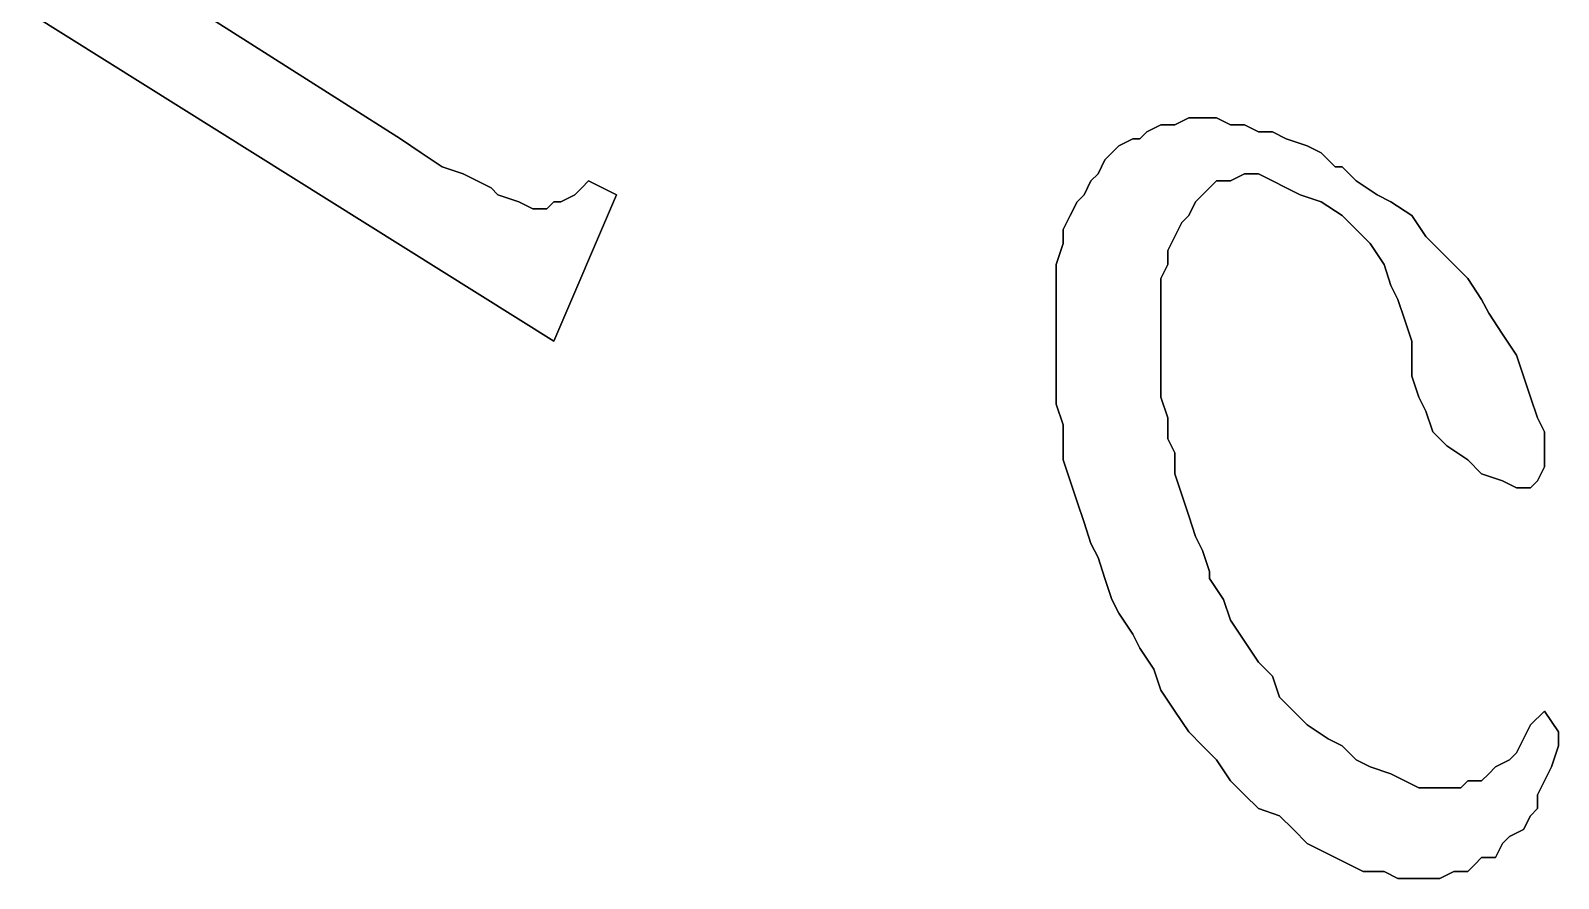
# Model space of a CAD drawing. Header units: inches. Extents: x -1482 to -895, y -39 to 122.
# Drawn here: x -1040.7902 to -1040.6138, y 22.2545 to 22.3524 of the extents above; entities that cross this region are included whole.
import ezdxf

# ---------------------------------------------------------------- set-up
doc = ezdxf.new("R2010")
doc.units = ezdxf.units.IN
doc.header["$MEASUREMENT"] = 0

msp = doc.modelspace()

# ---------------------------------------------------------------- linework, layer by layer
for p, q in [((-1040.77412, 22.35679), (-1040.74754, 22.33988)), ((-1040.74754, 22.33988), (-1040.77412, 22.35679)), ((-1040.72982, 22.31652), (-1040.79023, 22.35437)), ((-1040.79023, 22.35437), (-1040.72982, 22.31652)), ((-1040.66137, 22.34068), (-1040.66217, 22.33988)), ((-1040.66217, 22.33988), (-1040.66137, 22.34068)), ((-1040.66137, 22.34068), (-1040.66217, 22.33988)), ((-1040.65975, 22.34149), (-1040.66137, 22.34068)), ((-1040.66137, 22.34068), (-1040.65975, 22.34149)), ((-1040.65975, 22.34149), (-1040.66137, 22.34068)), ((-1040.65814, 22.34149), (-1040.65975, 22.34149)), ((-1040.65975, 22.34149), (-1040.65814, 22.34149)), ((-1040.65814, 22.34149), (-1040.65975, 22.34149)), ((-1040.65653, 22.34229), (-1040.65814, 22.34149)), ((-1040.65814, 22.34149), (-1040.65653, 22.34229)), ((-1040.65653, 22.34229), (-1040.65814, 22.34149)), ((-1040.65492, 22.34229), (-1040.65653, 22.34229)), ((-1040.65653, 22.34229), (-1040.65492, 22.34229)), ((-1040.65492, 22.34229), (-1040.65653, 22.34229)), ((-1040.65331, 22.34229), (-1040.65492, 22.34229)), ((-1040.65492, 22.34229), (-1040.65331, 22.34229)), ((-1040.65331, 22.34229), (-1040.65492, 22.34229)), ((-1040.6517, 22.34149), (-1040.65331, 22.34229)), ((-1040.65331, 22.34229), (-1040.6517, 22.34149)), ((-1040.6517, 22.34149), (-1040.65331, 22.34229)), ((-1040.65009, 22.34149), (-1040.6517, 22.34149)), ((-1040.6517, 22.34149), (-1040.65009, 22.34149)), ((-1040.65009, 22.34149), (-1040.6517, 22.34149)), ((-1040.64848, 22.34068), (-1040.65009, 22.34149)), ((-1040.65009, 22.34149), (-1040.64848, 22.34068)), ((-1040.64848, 22.34068), (-1040.65009, 22.34149)), ((-1040.64687, 22.34068), (-1040.64848, 22.34068)), ((-1040.64848, 22.34068), (-1040.64687, 22.34068)), ((-1040.64687, 22.34068), (-1040.64848, 22.34068)), ((-1040.64526, 22.33988), (-1040.64687, 22.34068)), ((-1040.64687, 22.34068), (-1040.64526, 22.33988)), ((-1040.64526, 22.33988), (-1040.64687, 22.34068)), ((-1040.74513, 22.33826), (-1040.74754, 22.33988)), ((-1040.74754, 22.33988), (-1040.74513, 22.33826)), ((-1040.74513, 22.33826), (-1040.74754, 22.33988)), ((-1040.66459, 22.33907), (-1040.66539, 22.33826)), ((-1040.66539, 22.33826), (-1040.66459, 22.33907)), ((-1040.66459, 22.33907), (-1040.66539, 22.33826)), ((-1040.66298, 22.33988), (-1040.66459, 22.33907)), ((-1040.66459, 22.33907), (-1040.66298, 22.33988)), ((-1040.66298, 22.33988), (-1040.66459, 22.33907)), ((-1040.66217, 22.33988), (-1040.66298, 22.33988)), ((-1040.66298, 22.33988), (-1040.66217, 22.33988)), ((-1040.66217, 22.33988), (-1040.66298, 22.33988)), ((-1040.64284, 22.33907), (-1040.64526, 22.33988)), ((-1040.64526, 22.33988), (-1040.64284, 22.33907)), ((-1040.64284, 22.33907), (-1040.64526, 22.33988)), ((-1040.64123, 22.33826), (-1040.64284, 22.33907)), ((-1040.64284, 22.33907), (-1040.64123, 22.33826)), ((-1040.64123, 22.33826), (-1040.64284, 22.33907)), ((-1040.74271, 22.33665), (-1040.74513, 22.33826)), ((-1040.74513, 22.33826), (-1040.74271, 22.33665)), ((-1040.74271, 22.33665), (-1040.74513, 22.33826)), ((-1040.6662, 22.33746), (-1040.667, 22.33585)), ((-1040.667, 22.33585), (-1040.6662, 22.33746)), ((-1040.6662, 22.33746), (-1040.667, 22.33585)), ((-1040.66539, 22.33826), (-1040.6662, 22.33746)), ((-1040.6662, 22.33746), (-1040.66539, 22.33826)), ((-1040.66539, 22.33826), (-1040.6662, 22.33746)), ((-1040.63962, 22.33665), (-1040.64123, 22.33826)), ((-1040.64123, 22.33826), (-1040.63962, 22.33665)), ((-1040.63962, 22.33665), (-1040.64123, 22.33826)), ((-1040.74029, 22.33585), (-1040.74271, 22.33665)), ((-1040.74271, 22.33665), (-1040.74029, 22.33585)), ((-1040.74029, 22.33585), (-1040.74271, 22.33665)), ((-1040.73868, 22.33504), (-1040.74029, 22.33585)), ((-1040.74029, 22.33585), (-1040.73868, 22.33504)), ((-1040.73868, 22.33504), (-1040.74029, 22.33585)), ((-1040.667, 22.33585), (-1040.66781, 22.33504)), ((-1040.66781, 22.33504), (-1040.667, 22.33585)), ((-1040.667, 22.33585), (-1040.66781, 22.33504)), ((-1040.6517, 22.33504), (-1040.65009, 22.33585)), ((-1040.65009, 22.33585), (-1040.6517, 22.33504)), ((-1040.6517, 22.33504), (-1040.65009, 22.33585)), ((-1040.65009, 22.33585), (-1040.64848, 22.33585)), ((-1040.64848, 22.33585), (-1040.65009, 22.33585)), ((-1040.65009, 22.33585), (-1040.64848, 22.33585)), ((-1040.64848, 22.33585), (-1040.64687, 22.33504)), ((-1040.64687, 22.33504), (-1040.64848, 22.33585)), ((-1040.64848, 22.33585), (-1040.64687, 22.33504)), ((-1040.63881, 22.33665), (-1040.63962, 22.33665)), ((-1040.63962, 22.33665), (-1040.63881, 22.33665)), ((-1040.63881, 22.33665), (-1040.63962, 22.33665)), ((-1040.6372, 22.33504), (-1040.63881, 22.33665)), ((-1040.63881, 22.33665), (-1040.6372, 22.33504)), ((-1040.6372, 22.33504), (-1040.63881, 22.33665)), ((-1040.73707, 22.33424), (-1040.73868, 22.33504)), ((-1040.73868, 22.33504), (-1040.73707, 22.33424)), ((-1040.73707, 22.33424), (-1040.73868, 22.33504)), ((-1040.73627, 22.33343), (-1040.73707, 22.33424)), ((-1040.73707, 22.33424), (-1040.73627, 22.33343)), ((-1040.73627, 22.33343), (-1040.73707, 22.33424)), ((-1040.7266, 22.33424), (-1040.72741, 22.33343)), ((-1040.72741, 22.33343), (-1040.7266, 22.33424)), ((-1040.7266, 22.33424), (-1040.72741, 22.33343)), ((-1040.7258, 22.33504), (-1040.7266, 22.33424)), ((-1040.7266, 22.33424), (-1040.7258, 22.33504)), ((-1040.7258, 22.33504), (-1040.7266, 22.33424)), ((-1040.72258, 22.33343), (-1040.7258, 22.33504)), ((-1040.7258, 22.33504), (-1040.72258, 22.33343)), ((-1040.72258, 22.33343), (-1040.7258, 22.33504)), ((-1040.66781, 22.33504), (-1040.66861, 22.33343)), ((-1040.66861, 22.33343), (-1040.66781, 22.33504)), ((-1040.66781, 22.33504), (-1040.66861, 22.33343)), ((-1040.65492, 22.33343), (-1040.65412, 22.33424)), ((-1040.65412, 22.33424), (-1040.65492, 22.33343)), ((-1040.65492, 22.33343), (-1040.65412, 22.33424)), ((-1040.65412, 22.33424), (-1040.65331, 22.33504)), ((-1040.65331, 22.33504), (-1040.65412, 22.33424)), ((-1040.65412, 22.33424), (-1040.65331, 22.33504)), ((-1040.65331, 22.33504), (-1040.6517, 22.33504)), ((-1040.6517, 22.33504), (-1040.65331, 22.33504)), ((-1040.65331, 22.33504), (-1040.6517, 22.33504)), ((-1040.64687, 22.33504), (-1040.64526, 22.33424)), ((-1040.64526, 22.33424), (-1040.64687, 22.33504)), ((-1040.64687, 22.33504), (-1040.64526, 22.33424)), ((-1040.64526, 22.33424), (-1040.64365, 22.33343)), ((-1040.64365, 22.33343), (-1040.64526, 22.33424)), ((-1040.64526, 22.33424), (-1040.64365, 22.33343)), ((-1040.63479, 22.33343), (-1040.6372, 22.33504)), ((-1040.6372, 22.33504), (-1040.63479, 22.33343)), ((-1040.63479, 22.33343), (-1040.6372, 22.33504)), ((-1040.73627, 22.33343), (-1040.73627, 22.33343)), ((-1040.73385, 22.33263), (-1040.73627, 22.33343)), ((-1040.73627, 22.33343), (-1040.73385, 22.33263)), ((-1040.73385, 22.33263), (-1040.73627, 22.33343)), ((-1040.73224, 22.33182), (-1040.73385, 22.33263)), ((-1040.73385, 22.33263), (-1040.73224, 22.33182)), ((-1040.73224, 22.33182), (-1040.73385, 22.33263)), ((-1040.73063, 22.33182), (-1040.73224, 22.33182)), ((-1040.73224, 22.33182), (-1040.73063, 22.33182)), ((-1040.73063, 22.33182), (-1040.73224, 22.33182)), ((-1040.72982, 22.33263), (-1040.73063, 22.33182)), ((-1040.73063, 22.33182), (-1040.72982, 22.33263)), ((-1040.72982, 22.33263), (-1040.73063, 22.33182)), ((-1040.72982, 22.31652), (-1040.72258, 22.33343)), ((-1040.72258, 22.33343), (-1040.72982, 22.31652)), ((-1040.72902, 22.33263), (-1040.72982, 22.33263)), ((-1040.72982, 22.33263), (-1040.72902, 22.33263)), ((-1040.72902, 22.33263), (-1040.72982, 22.33263)), ((-1040.72741, 22.33343), (-1040.72902, 22.33263)), ((-1040.72902, 22.33263), (-1040.72741, 22.33343)), ((-1040.72741, 22.33343), (-1040.72902, 22.33263)), ((-1040.72258, 22.33343), (-1040.72258, 22.33343)), ((-1040.66942, 22.33263), (-1040.67022, 22.33102)), ((-1040.67022, 22.33102), (-1040.66942, 22.33263)), ((-1040.66942, 22.33263), (-1040.67022, 22.33102)), ((-1040.66861, 22.33343), (-1040.66942, 22.33263)), ((-1040.66942, 22.33263), (-1040.66861, 22.33343)), ((-1040.66861, 22.33343), (-1040.66942, 22.33263)), ((-1040.65653, 22.33102), (-1040.65573, 22.33263)), ((-1040.65573, 22.33263), (-1040.65653, 22.33102)), ((-1040.65653, 22.33102), (-1040.65573, 22.33263)), ((-1040.65573, 22.33263), (-1040.65492, 22.33343)), ((-1040.65492, 22.33343), (-1040.65573, 22.33263)), ((-1040.65573, 22.33263), (-1040.65492, 22.33343)), ((-1040.64365, 22.33343), (-1040.64123, 22.33263)), ((-1040.64123, 22.33263), (-1040.64365, 22.33343)), ((-1040.64365, 22.33343), (-1040.64123, 22.33263)), ((-1040.64123, 22.33263), (-1040.63881, 22.33102)), ((-1040.63881, 22.33102), (-1040.64123, 22.33263)), ((-1040.64123, 22.33263), (-1040.63881, 22.33102)), ((-1040.64123, 22.33263), (-1040.64123, 22.33263)), ((-1040.63318, 22.33263), (-1040.63479, 22.33343)), ((-1040.63479, 22.33343), (-1040.63318, 22.33263)), ((-1040.63318, 22.33263), (-1040.63479, 22.33343)), ((-1040.63076, 22.33102), (-1040.63318, 22.33263)), ((-1040.63318, 22.33263), (-1040.63076, 22.33102)), ((-1040.63076, 22.33102), (-1040.63318, 22.33263)), ((-1040.67022, 22.33102), (-1040.67103, 22.32941)), ((-1040.67103, 22.32941), (-1040.67022, 22.33102)), ((-1040.67022, 22.33102), (-1040.67103, 22.32941)), ((-1040.65814, 22.3286), (-1040.65734, 22.33021)), ((-1040.65734, 22.33021), (-1040.65814, 22.3286)), ((-1040.65814, 22.3286), (-1040.65734, 22.33021)), ((-1040.65734, 22.33021), (-1040.65653, 22.33102)), ((-1040.65653, 22.33102), (-1040.65734, 22.33021)), ((-1040.65734, 22.33021), (-1040.65653, 22.33102)), ((-1040.63881, 22.33102), (-1040.6372, 22.32941)), ((-1040.6372, 22.32941), (-1040.63881, 22.33102)), ((-1040.63881, 22.33102), (-1040.6372, 22.32941)), ((-1040.62915, 22.3286), (-1040.63076, 22.33102)), ((-1040.63076, 22.33102), (-1040.62915, 22.3286)), ((-1040.62915, 22.3286), (-1040.63076, 22.33102)), ((-1040.67103, 22.32941), (-1040.67103, 22.32779)), ((-1040.67103, 22.32779), (-1040.67103, 22.32941)), ((-1040.67103, 22.32941), (-1040.67103, 22.32779)), ((-1040.65895, 22.32699), (-1040.65814, 22.3286)), ((-1040.65814, 22.3286), (-1040.65895, 22.32699)), ((-1040.65895, 22.32699), (-1040.65814, 22.3286)), ((-1040.6372, 22.32941), (-1040.63559, 22.32779)), ((-1040.63559, 22.32779), (-1040.6372, 22.32941)), ((-1040.6372, 22.32941), (-1040.63559, 22.32779)), ((-1040.62754, 22.32699), (-1040.62915, 22.3286)), ((-1040.62915, 22.3286), (-1040.62754, 22.32699)), ((-1040.62754, 22.32699), (-1040.62915, 22.3286)), ((-1040.67103, 22.32779), (-1040.67184, 22.32538)), ((-1040.67184, 22.32538), (-1040.67103, 22.32779)), ((-1040.67103, 22.32779), (-1040.67184, 22.32538)), ((-1040.65895, 22.32538), (-1040.65895, 22.32699)), ((-1040.65895, 22.32699), (-1040.65895, 22.32538)), ((-1040.65895, 22.32538), (-1040.65895, 22.32699)), ((-1040.63559, 22.32779), (-1040.63398, 22.32538)), ((-1040.63398, 22.32538), (-1040.63559, 22.32779)), ((-1040.63559, 22.32779), (-1040.63398, 22.32538)), ((-1040.62593, 22.32538), (-1040.62754, 22.32699)), ((-1040.62754, 22.32699), (-1040.62593, 22.32538)), ((-1040.62593, 22.32538), (-1040.62754, 22.32699)), ((-1040.67184, 22.32538), (-1040.67184, 22.32377)), ((-1040.67184, 22.32377), (-1040.67184, 22.32538)), ((-1040.67184, 22.32538), (-1040.67184, 22.32377)), ((-1040.65975, 22.32377), (-1040.65895, 22.32538)), ((-1040.65895, 22.32538), (-1040.65975, 22.32377)), ((-1040.65975, 22.32377), (-1040.65895, 22.32538)), ((-1040.63398, 22.32538), (-1040.63318, 22.32296)), ((-1040.63318, 22.32296), (-1040.63398, 22.32538)), ((-1040.63398, 22.32538), (-1040.63318, 22.32296)), ((-1040.63398, 22.32538), (-1040.63398, 22.32538)), ((-1040.62432, 22.32377), (-1040.62593, 22.32538)), ((-1040.62593, 22.32538), (-1040.62432, 22.32377)), ((-1040.62432, 22.32377), (-1040.62593, 22.32538)), ((-1040.67184, 22.32377), (-1040.67184, 22.32216)), ((-1040.67184, 22.32216), (-1040.67184, 22.32377)), ((-1040.67184, 22.32377), (-1040.67184, 22.32216)), ((-1040.65975, 22.32135), (-1040.65975, 22.32377)), ((-1040.65975, 22.32377), (-1040.65975, 22.32135)), ((-1040.65975, 22.32135), (-1040.65975, 22.32377)), ((-1040.63318, 22.32296), (-1040.63237, 22.32135)), ((-1040.63237, 22.32135), (-1040.63318, 22.32296)), ((-1040.63318, 22.32296), (-1040.63237, 22.32135)), ((-1040.62271, 22.32135), (-1040.62432, 22.32377)), ((-1040.62432, 22.32377), (-1040.62271, 22.32135)), ((-1040.62271, 22.32135), (-1040.62432, 22.32377)), ((-1040.67184, 22.32216), (-1040.67184, 22.31974)), ((-1040.67184, 22.31974), (-1040.67184, 22.32216)), ((-1040.67184, 22.32216), (-1040.67184, 22.31974)), ((-1040.65975, 22.31974), (-1040.65975, 22.32135)), ((-1040.65975, 22.32135), (-1040.65975, 22.31974)), ((-1040.65975, 22.31974), (-1040.65975, 22.32135)), ((-1040.63237, 22.32135), (-1040.63157, 22.31894)), ((-1040.63157, 22.31894), (-1040.63237, 22.32135)), ((-1040.63237, 22.32135), (-1040.63157, 22.31894)), ((-1040.6219, 22.31974), (-1040.62271, 22.32135)), ((-1040.62271, 22.32135), (-1040.6219, 22.31974)), ((-1040.6219, 22.31974), (-1040.62271, 22.32135)), ((-1040.67184, 22.31974), (-1040.67184, 22.31732)), ((-1040.67184, 22.31732), (-1040.67184, 22.31974)), ((-1040.67184, 22.31974), (-1040.67184, 22.31732)), ((-1040.65975, 22.31732), (-1040.65975, 22.31974)), ((-1040.65975, 22.31974), (-1040.65975, 22.31732)), ((-1040.65975, 22.31732), (-1040.65975, 22.31974)), ((-1040.62029, 22.31732), (-1040.6219, 22.31974)), ((-1040.6219, 22.31974), (-1040.62029, 22.31732)), ((-1040.62029, 22.31732), (-1040.6219, 22.31974)), ((-1040.63157, 22.31894), (-1040.63076, 22.31652)), ((-1040.63076, 22.31652), (-1040.63157, 22.31894)), ((-1040.63157, 22.31894), (-1040.63076, 22.31652)), ((-1040.67184, 22.31732), (-1040.67184, 22.31652)), ((-1040.67184, 22.31652), (-1040.67184, 22.31732)), ((-1040.67184, 22.31732), (-1040.67184, 22.31652)), ((-1040.67184, 22.31652), (-1040.67184, 22.3141)), ((-1040.67184, 22.3141), (-1040.67184, 22.31652)), ((-1040.67184, 22.31652), (-1040.67184, 22.3141)), ((-1040.65975, 22.31652), (-1040.65975, 22.31732)), ((-1040.65975, 22.31732), (-1040.65975, 22.31652)), ((-1040.65975, 22.31652), (-1040.65975, 22.31732)), ((-1040.65975, 22.31491), (-1040.65975, 22.31652)), ((-1040.65975, 22.31652), (-1040.65975, 22.31491)), ((-1040.65975, 22.31491), (-1040.65975, 22.31652)), ((-1040.63076, 22.31652), (-1040.63076, 22.31491)), ((-1040.63076, 22.31491), (-1040.63076, 22.31652)), ((-1040.63076, 22.31652), (-1040.63076, 22.31491)), ((-1040.61868, 22.31491), (-1040.62029, 22.31732)), ((-1040.62029, 22.31732), (-1040.61868, 22.31491)), ((-1040.61868, 22.31491), (-1040.62029, 22.31732)), ((-1040.67184, 22.3141), (-1040.67184, 22.31169)), ((-1040.67184, 22.31169), (-1040.67184, 22.3141)), ((-1040.67184, 22.3141), (-1040.67184, 22.31169)), ((-1040.65975, 22.31249), (-1040.65975, 22.31491)), ((-1040.65975, 22.31491), (-1040.65975, 22.31249)), ((-1040.65975, 22.31249), (-1040.65975, 22.31491)), ((-1040.63076, 22.31491), (-1040.63076, 22.31249)), ((-1040.63076, 22.31249), (-1040.63076, 22.31491)), ((-1040.63076, 22.31491), (-1040.63076, 22.31249)), ((-1040.61787, 22.31249), (-1040.61868, 22.31491)), ((-1040.61868, 22.31491), (-1040.61787, 22.31249)), ((-1040.61787, 22.31249), (-1040.61868, 22.31491)), ((-1040.65975, 22.31008), (-1040.65975, 22.31249)), ((-1040.65975, 22.31249), (-1040.65975, 22.31008)), ((-1040.65975, 22.31008), (-1040.65975, 22.31249)), ((-1040.63076, 22.31249), (-1040.62995, 22.31008)), ((-1040.62995, 22.31008), (-1040.63076, 22.31249)), ((-1040.63076, 22.31249), (-1040.62995, 22.31008)), ((-1040.61707, 22.31008), (-1040.61787, 22.31249)), ((-1040.61787, 22.31249), (-1040.61707, 22.31008)), ((-1040.61707, 22.31008), (-1040.61787, 22.31249)), ((-1040.67184, 22.31169), (-1040.67184, 22.30927)), ((-1040.67184, 22.30927), (-1040.67184, 22.31169)), ((-1040.67184, 22.31169), (-1040.67184, 22.30927)), ((-1040.67184, 22.30927), (-1040.67103, 22.30685)), ((-1040.67103, 22.30685), (-1040.67184, 22.30927)), ((-1040.67184, 22.30927), (-1040.67103, 22.30685)), ((-1040.65895, 22.30766), (-1040.65975, 22.31008)), ((-1040.65975, 22.31008), (-1040.65895, 22.30766)), ((-1040.65895, 22.30766), (-1040.65975, 22.31008)), ((-1040.62995, 22.31008), (-1040.62915, 22.30846)), ((-1040.62915, 22.30846), (-1040.62995, 22.31008)), ((-1040.62995, 22.31008), (-1040.62915, 22.30846)), ((-1040.61626, 22.30766), (-1040.61707, 22.31008)), ((-1040.61707, 22.31008), (-1040.61626, 22.30766)), ((-1040.61626, 22.30766), (-1040.61707, 22.31008)), ((-1040.65895, 22.30524), (-1040.65895, 22.30766)), ((-1040.65895, 22.30766), (-1040.65895, 22.30524)), ((-1040.65895, 22.30524), (-1040.65895, 22.30766)), ((-1040.62915, 22.30846), (-1040.62834, 22.30605)), ((-1040.62834, 22.30605), (-1040.62915, 22.30846)), ((-1040.62915, 22.30846), (-1040.62834, 22.30605)), ((-1040.62915, 22.30846), (-1040.62915, 22.30846)), ((-1040.61546, 22.30605), (-1040.61626, 22.30766)), ((-1040.61626, 22.30766), (-1040.61546, 22.30605)), ((-1040.61546, 22.30605), (-1040.61626, 22.30766)), ((-1040.67103, 22.30685), (-1040.67103, 22.30444)), ((-1040.67103, 22.30444), (-1040.67103, 22.30685)), ((-1040.67103, 22.30685), (-1040.67103, 22.30444)), ((-1040.62834, 22.30605), (-1040.62673, 22.30444)), ((-1040.62673, 22.30444), (-1040.62834, 22.30605)), ((-1040.62834, 22.30605), (-1040.62673, 22.30444)), ((-1040.61546, 22.30444), (-1040.61546, 22.30605)), ((-1040.61546, 22.30605), (-1040.61546, 22.30444)), ((-1040.61546, 22.30444), (-1040.61546, 22.30605)), ((-1040.67103, 22.30444), (-1040.67103, 22.30283)), ((-1040.67103, 22.30283), (-1040.67103, 22.30444)), ((-1040.67103, 22.30444), (-1040.67103, 22.30283)), ((-1040.65814, 22.30363), (-1040.65895, 22.30524)), ((-1040.65895, 22.30524), (-1040.65814, 22.30363)), ((-1040.65814, 22.30363), (-1040.65895, 22.30524)), ((-1040.65814, 22.30122), (-1040.65814, 22.30363)), ((-1040.65814, 22.30363), (-1040.65814, 22.30122)), ((-1040.65814, 22.30122), (-1040.65814, 22.30363)), ((-1040.62673, 22.30444), (-1040.62432, 22.30283)), ((-1040.62432, 22.30283), (-1040.62673, 22.30444)), ((-1040.62673, 22.30444), (-1040.62432, 22.30283)), ((-1040.61546, 22.30363), (-1040.61546, 22.30444)), ((-1040.61546, 22.30444), (-1040.61546, 22.30363)), ((-1040.61546, 22.30363), (-1040.61546, 22.30444)), ((-1040.61546, 22.30202), (-1040.61546, 22.30363)), ((-1040.61546, 22.30363), (-1040.61546, 22.30202)), ((-1040.61546, 22.30202), (-1040.61546, 22.30363)), ((-1040.67103, 22.30283), (-1040.67022, 22.30041)), ((-1040.67022, 22.30041), (-1040.67103, 22.30283)), ((-1040.67103, 22.30283), (-1040.67022, 22.30041)), ((-1040.62432, 22.30283), (-1040.62271, 22.30122)), ((-1040.62271, 22.30122), (-1040.62432, 22.30283)), ((-1040.62432, 22.30283), (-1040.62271, 22.30122)), ((-1040.61626, 22.30041), (-1040.61546, 22.30202)), ((-1040.61546, 22.30202), (-1040.61626, 22.30041)), ((-1040.61626, 22.30041), (-1040.61546, 22.30202)), ((-1040.67022, 22.30041), (-1040.66942, 22.29799)), ((-1040.66942, 22.29799), (-1040.67022, 22.30041)), ((-1040.67022, 22.30041), (-1040.66942, 22.29799)), ((-1040.65734, 22.2988), (-1040.65814, 22.30122)), ((-1040.65814, 22.30122), (-1040.65734, 22.2988)), ((-1040.65734, 22.2988), (-1040.65814, 22.30122)), ((-1040.62271, 22.30122), (-1040.62029, 22.30041)), ((-1040.62029, 22.30041), (-1040.62271, 22.30122)), ((-1040.62271, 22.30122), (-1040.62029, 22.30041)), ((-1040.62271, 22.30122), (-1040.62271, 22.30122)), ((-1040.62029, 22.30041), (-1040.61868, 22.29961)), ((-1040.61868, 22.29961), (-1040.62029, 22.30041)), ((-1040.62029, 22.30041), (-1040.61868, 22.29961)), ((-1040.61707, 22.29961), (-1040.61626, 22.30041)), ((-1040.61626, 22.30041), (-1040.61707, 22.29961)), ((-1040.61707, 22.29961), (-1040.61626, 22.30041)), ((-1040.65653, 22.29638), (-1040.65734, 22.2988)), ((-1040.65734, 22.2988), (-1040.65653, 22.29638)), ((-1040.65653, 22.29638), (-1040.65734, 22.2988)), ((-1040.61868, 22.29961), (-1040.61707, 22.29961)), ((-1040.61707, 22.29961), (-1040.61868, 22.29961)), ((-1040.61868, 22.29961), (-1040.61707, 22.29961)), ((-1040.66942, 22.29799), (-1040.66861, 22.29558)), ((-1040.66861, 22.29558), (-1040.66942, 22.29799)), ((-1040.66942, 22.29799), (-1040.66861, 22.29558)), ((-1040.66861, 22.29558), (-1040.66781, 22.29316)), ((-1040.66781, 22.29316), (-1040.66861, 22.29558)), ((-1040.66861, 22.29558), (-1040.66781, 22.29316)), ((-1040.65573, 22.29397), (-1040.65653, 22.29638)), ((-1040.65653, 22.29638), (-1040.65573, 22.29397)), ((-1040.65573, 22.29397), (-1040.65653, 22.29638)), ((-1040.66781, 22.29316), (-1040.667, 22.29155)), ((-1040.667, 22.29155), (-1040.66781, 22.29316)), ((-1040.66781, 22.29316), (-1040.667, 22.29155)), ((-1040.65492, 22.29236), (-1040.65573, 22.29397)), ((-1040.65573, 22.29397), (-1040.65492, 22.29236)), ((-1040.65492, 22.29236), (-1040.65573, 22.29397)), ((-1040.667, 22.29155), (-1040.6662, 22.28914)), ((-1040.6662, 22.28914), (-1040.667, 22.29155)), ((-1040.667, 22.29155), (-1040.6662, 22.28914)), ((-1040.65412, 22.28994), (-1040.65492, 22.29236)), ((-1040.65492, 22.29236), (-1040.65412, 22.28994)), ((-1040.65412, 22.28994), (-1040.65492, 22.29236)), ((-1040.65412, 22.28914), (-1040.65412, 22.28994)), ((-1040.65412, 22.28994), (-1040.65412, 22.28914)), ((-1040.65412, 22.28914), (-1040.65412, 22.28994)), ((-1040.6662, 22.28914), (-1040.66539, 22.28672)), ((-1040.66539, 22.28672), (-1040.6662, 22.28914)), ((-1040.6662, 22.28914), (-1040.66539, 22.28672)), ((-1040.65251, 22.28672), (-1040.65412, 22.28914)), ((-1040.65412, 22.28914), (-1040.65251, 22.28672)), ((-1040.65251, 22.28672), (-1040.65412, 22.28914)), ((-1040.66539, 22.28672), (-1040.66459, 22.28511)), ((-1040.66459, 22.28511), (-1040.66539, 22.28672)), ((-1040.66539, 22.28672), (-1040.66459, 22.28511)), ((-1040.6517, 22.2843), (-1040.65251, 22.28672)), ((-1040.65251, 22.28672), (-1040.6517, 22.2843)), ((-1040.6517, 22.2843), (-1040.65251, 22.28672)), ((-1040.66459, 22.28511), (-1040.66298, 22.28269)), ((-1040.66298, 22.28269), (-1040.66459, 22.28511)), ((-1040.66459, 22.28511), (-1040.66298, 22.28269)), ((-1040.65009, 22.28189), (-1040.6517, 22.2843)), ((-1040.6517, 22.2843), (-1040.65009, 22.28189)), ((-1040.65009, 22.28189), (-1040.6517, 22.2843)), ((-1040.66298, 22.28269), (-1040.66217, 22.28108)), ((-1040.66217, 22.28108), (-1040.66298, 22.28269)), ((-1040.66298, 22.28269), (-1040.66217, 22.28108)), ((-1040.66217, 22.28108), (-1040.66056, 22.27867)), ((-1040.66056, 22.27867), (-1040.66217, 22.28108)), ((-1040.66217, 22.28108), (-1040.66056, 22.27867)), ((-1040.64848, 22.27947), (-1040.65009, 22.28189)), ((-1040.65009, 22.28189), (-1040.64848, 22.27947)), ((-1040.64848, 22.27947), (-1040.65009, 22.28189)), ((-1040.64687, 22.27786), (-1040.64848, 22.27947)), ((-1040.64848, 22.27947), (-1040.64687, 22.27786)), ((-1040.64687, 22.27786), (-1040.64848, 22.27947)), ((-1040.66056, 22.27867), (-1040.65975, 22.27625)), ((-1040.65975, 22.27625), (-1040.66056, 22.27867)), ((-1040.66056, 22.27867), (-1040.65975, 22.27625)), ((-1040.64606, 22.27544), (-1040.64687, 22.27786)), ((-1040.64687, 22.27786), (-1040.64606, 22.27544)), ((-1040.64606, 22.27544), (-1040.64687, 22.27786)), ((-1040.65975, 22.27625), (-1040.65814, 22.27383)), ((-1040.65814, 22.27383), (-1040.65975, 22.27625)), ((-1040.65975, 22.27625), (-1040.65814, 22.27383)), ((-1040.64445, 22.27383), (-1040.64606, 22.27544)), ((-1040.64606, 22.27544), (-1040.64445, 22.27383)), ((-1040.64445, 22.27383), (-1040.64606, 22.27544)), ((-1040.65814, 22.27383), (-1040.65653, 22.27142)), ((-1040.65653, 22.27142), (-1040.65814, 22.27383)), ((-1040.65814, 22.27383), (-1040.65653, 22.27142)), ((-1040.64284, 22.27222), (-1040.64445, 22.27383)), ((-1040.64445, 22.27383), (-1040.64284, 22.27222)), ((-1040.64284, 22.27222), (-1040.64445, 22.27383)), ((-1040.61546, 22.27383), (-1040.61707, 22.27222)), ((-1040.61707, 22.27222), (-1040.61546, 22.27383)), ((-1040.61546, 22.27383), (-1040.61707, 22.27222)), ((-1040.61546, 22.27383), (-1040.61546, 22.27383)), ((-1040.61385, 22.27142), (-1040.61546, 22.27383)), ((-1040.61546, 22.27383), (-1040.61385, 22.27142)), ((-1040.61385, 22.27142), (-1040.61546, 22.27383)), ((-1040.64042, 22.27061), (-1040.64284, 22.27222)), ((-1040.64284, 22.27222), (-1040.64042, 22.27061)), ((-1040.64042, 22.27061), (-1040.64284, 22.27222)), ((-1040.61707, 22.27222), (-1040.61787, 22.27061)), ((-1040.61787, 22.27061), (-1040.61707, 22.27222)), ((-1040.61707, 22.27222), (-1040.61787, 22.27061)), ((-1040.65653, 22.27142), (-1040.65492, 22.26981)), ((-1040.65492, 22.26981), (-1040.65653, 22.27142)), ((-1040.65653, 22.27142), (-1040.65492, 22.26981)), ((-1040.63881, 22.26981), (-1040.64042, 22.27061)), ((-1040.64042, 22.27061), (-1040.63881, 22.26981)), ((-1040.63881, 22.26981), (-1040.64042, 22.27061)), ((-1040.61787, 22.27061), (-1040.61868, 22.269)), ((-1040.61868, 22.269), (-1040.61787, 22.27061)), ((-1040.61787, 22.27061), (-1040.61868, 22.269)), ((-1040.61385, 22.27142), (-1040.61385, 22.26981)), ((-1040.61385, 22.26981), (-1040.61385, 22.27142)), ((-1040.61385, 22.27142), (-1040.61385, 22.27142)), ((-1040.65492, 22.26981), (-1040.65331, 22.26819)), ((-1040.65331, 22.26819), (-1040.65492, 22.26981)), ((-1040.65492, 22.26981), (-1040.65331, 22.26819)), ((-1040.6372, 22.26819), (-1040.63881, 22.26981)), ((-1040.63881, 22.26981), (-1040.6372, 22.26819)), ((-1040.6372, 22.26819), (-1040.63881, 22.26981)), ((-1040.61868, 22.269), (-1040.61948, 22.26819)), ((-1040.61948, 22.26819), (-1040.61868, 22.269)), ((-1040.61868, 22.269), (-1040.61948, 22.26819)), ((-1040.61465, 22.26739), (-1040.61385, 22.26981)), ((-1040.61385, 22.26981), (-1040.61465, 22.26739)), ((-1040.61465, 22.26739), (-1040.61385, 22.26981)), ((-1040.65331, 22.26819), (-1040.6517, 22.26578)), ((-1040.6517, 22.26578), (-1040.65331, 22.26819)), ((-1040.65331, 22.26819), (-1040.6517, 22.26578)), ((-1040.63559, 22.26739), (-1040.6372, 22.26819)), ((-1040.6372, 22.26819), (-1040.63559, 22.26739)), ((-1040.63559, 22.26739), (-1040.6372, 22.26819)), ((-1040.63318, 22.26658), (-1040.63559, 22.26739)), ((-1040.63559, 22.26739), (-1040.63318, 22.26658)), ((-1040.63318, 22.26658), (-1040.63559, 22.26739)), ((-1040.63157, 22.26578), (-1040.63318, 22.26658)), ((-1040.63318, 22.26658), (-1040.63157, 22.26578)), ((-1040.63157, 22.26578), (-1040.63318, 22.26658)), ((-1040.6219, 22.26658), (-1040.62271, 22.26578)), ((-1040.62271, 22.26578), (-1040.6219, 22.26658)), ((-1040.6219, 22.26658), (-1040.62271, 22.26578)), ((-1040.6211, 22.26739), (-1040.6219, 22.26658)), ((-1040.6219, 22.26658), (-1040.6211, 22.26739)), ((-1040.6211, 22.26739), (-1040.6219, 22.26658)), ((-1040.61948, 22.26819), (-1040.6211, 22.26739)), ((-1040.6211, 22.26739), (-1040.61948, 22.26819)), ((-1040.61948, 22.26819), (-1040.6211, 22.26739)), ((-1040.61546, 22.26578), (-1040.61465, 22.26739)), ((-1040.61465, 22.26739), (-1040.61546, 22.26578)), ((-1040.61546, 22.26578), (-1040.61465, 22.26739)), ((-1040.6517, 22.26578), (-1040.65009, 22.26417)), ((-1040.65009, 22.26417), (-1040.6517, 22.26578)), ((-1040.6517, 22.26578), (-1040.65009, 22.26417)), ((-1040.62995, 22.26497), (-1040.63157, 22.26578)), ((-1040.63157, 22.26578), (-1040.62995, 22.26497)), ((-1040.62995, 22.26497), (-1040.63157, 22.26578)), ((-1040.62834, 22.26497), (-1040.62995, 22.26497)), ((-1040.62995, 22.26497), (-1040.62834, 22.26497)), ((-1040.62834, 22.26497), (-1040.62995, 22.26497)), ((-1040.62673, 22.26497), (-1040.62834, 22.26497)), ((-1040.62834, 22.26497), (-1040.62673, 22.26497)), ((-1040.62673, 22.26497), (-1040.62834, 22.26497)), ((-1040.62512, 22.26497), (-1040.62673, 22.26497)), ((-1040.62673, 22.26497), (-1040.62512, 22.26497)), ((-1040.62512, 22.26497), (-1040.62673, 22.26497)), ((-1040.62432, 22.26578), (-1040.62512, 22.26497)), ((-1040.62512, 22.26497), (-1040.62432, 22.26578)), ((-1040.62432, 22.26578), (-1040.62512, 22.26497)), ((-1040.62271, 22.26578), (-1040.62432, 22.26578)), ((-1040.62432, 22.26578), (-1040.62271, 22.26578)), ((-1040.62271, 22.26578), (-1040.62432, 22.26578)), ((-1040.61626, 22.26417), (-1040.61546, 22.26578)), ((-1040.61546, 22.26578), (-1040.61626, 22.26417)), ((-1040.61626, 22.26417), (-1040.61546, 22.26578)), ((-1040.65009, 22.26417), (-1040.64848, 22.26256)), ((-1040.64848, 22.26256), (-1040.65009, 22.26417)), ((-1040.65009, 22.26417), (-1040.64848, 22.26256)), ((-1040.61626, 22.26256), (-1040.61626, 22.26417)), ((-1040.61626, 22.26417), (-1040.61626, 22.26256)), ((-1040.61626, 22.26256), (-1040.61626, 22.26417)), ((-1040.64848, 22.26256), (-1040.64606, 22.26175)), ((-1040.64606, 22.26175), (-1040.64848, 22.26256)), ((-1040.64848, 22.26256), (-1040.64606, 22.26175)), ((-1040.64606, 22.26175), (-1040.64445, 22.26014)), ((-1040.64445, 22.26014), (-1040.64606, 22.26175)), ((-1040.64606, 22.26175), (-1040.64445, 22.26014)), ((-1040.61787, 22.26014), (-1040.61707, 22.26175)), ((-1040.61707, 22.26175), (-1040.61787, 22.26014)), ((-1040.61787, 22.26014), (-1040.61707, 22.26175)), ((-1040.61707, 22.26175), (-1040.61626, 22.26256)), ((-1040.61626, 22.26256), (-1040.61707, 22.26175)), ((-1040.61707, 22.26175), (-1040.61626, 22.26256)), ((-1040.64445, 22.26014), (-1040.64284, 22.25853)), ((-1040.64284, 22.25853), (-1040.64445, 22.26014)), ((-1040.64445, 22.26014), (-1040.64284, 22.25853)), ((-1040.61948, 22.25934), (-1040.61787, 22.26014)), ((-1040.61787, 22.26014), (-1040.61948, 22.25934)), ((-1040.61948, 22.25934), (-1040.61787, 22.26014)), ((-1040.64284, 22.25853), (-1040.64123, 22.25772)), ((-1040.64123, 22.25772), (-1040.64284, 22.25853)), ((-1040.64284, 22.25853), (-1040.64123, 22.25772)), ((-1040.64123, 22.25772), (-1040.63962, 22.25692)), ((-1040.63962, 22.25692), (-1040.64123, 22.25772)), ((-1040.64123, 22.25772), (-1040.63962, 22.25692)), ((-1040.6211, 22.25692), (-1040.62029, 22.25853)), ((-1040.62029, 22.25853), (-1040.6211, 22.25692)), ((-1040.6211, 22.25692), (-1040.62029, 22.25853)), ((-1040.62029, 22.25853), (-1040.61948, 22.25934)), ((-1040.61948, 22.25934), (-1040.62029, 22.25853)), ((-1040.62029, 22.25853), (-1040.61948, 22.25934)), ((-1040.63962, 22.25692), (-1040.63801, 22.25611)), ((-1040.63801, 22.25611), (-1040.63962, 22.25692)), ((-1040.63962, 22.25692), (-1040.63801, 22.25611)), ((-1040.63801, 22.25611), (-1040.6364, 22.25531)), ((-1040.6364, 22.25531), (-1040.63801, 22.25611)), ((-1040.63801, 22.25611), (-1040.6364, 22.25531)), ((-1040.62432, 22.25531), (-1040.62351, 22.25611)), ((-1040.62351, 22.25611), (-1040.62432, 22.25531)), ((-1040.62432, 22.25531), (-1040.62351, 22.25611)), ((-1040.62351, 22.25611), (-1040.62271, 22.25692)), ((-1040.62271, 22.25692), (-1040.62351, 22.25611)), ((-1040.62351, 22.25611), (-1040.62271, 22.25692)), ((-1040.62271, 22.25692), (-1040.6211, 22.25692)), ((-1040.6211, 22.25692), (-1040.62271, 22.25692)), ((-1040.62271, 22.25692), (-1040.6211, 22.25692)), ((-1040.6364, 22.25531), (-1040.63398, 22.25531)), ((-1040.63398, 22.25531), (-1040.6364, 22.25531)), ((-1040.6364, 22.25531), (-1040.63398, 22.25531)), ((-1040.63398, 22.25531), (-1040.63237, 22.2545)), ((-1040.63237, 22.2545), (-1040.63398, 22.25531)), ((-1040.63398, 22.25531), (-1040.63237, 22.2545)), ((-1040.63237, 22.2545), (-1040.63076, 22.2545)), ((-1040.63076, 22.2545), (-1040.63237, 22.2545)), ((-1040.63237, 22.2545), (-1040.63076, 22.2545)), ((-1040.63076, 22.2545), (-1040.62915, 22.2545)), ((-1040.62915, 22.2545), (-1040.63076, 22.2545)), ((-1040.63076, 22.2545), (-1040.62915, 22.2545)), ((-1040.62915, 22.2545), (-1040.62754, 22.2545)), ((-1040.62754, 22.2545), (-1040.62915, 22.2545)), ((-1040.62915, 22.2545), (-1040.62754, 22.2545)), ((-1040.62754, 22.2545), (-1040.62593, 22.25531)), ((-1040.62593, 22.25531), (-1040.62754, 22.2545)), ((-1040.62754, 22.2545), (-1040.62593, 22.25531)), ((-1040.62593, 22.25531), (-1040.62432, 22.25531)), ((-1040.62432, 22.25531), (-1040.62593, 22.25531)), ((-1040.62593, 22.25531), (-1040.62432, 22.25531))]:
    msp.add_line(p, q)

doc.saveas('drawing.dxf')
